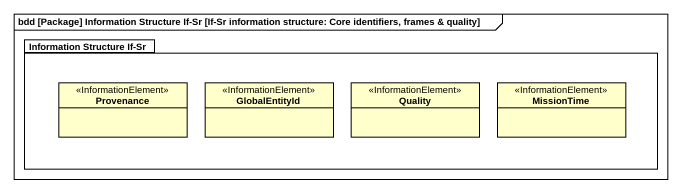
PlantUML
@startuml
mainframe bdd [Package] Information Structure If-Sr [If-Sr information structure: Core identifiers, frames & quality]
hide circle
hide empty members
package "Information Structure If-Sr" as Information_Structure_If_Sr {
  class Provenance <<InformationElement>>
  class GlobalEntityId <<InformationElement>>
  class Quality <<InformationElement>>
  class MissionTime <<InformationElement>>
}
@enduml
